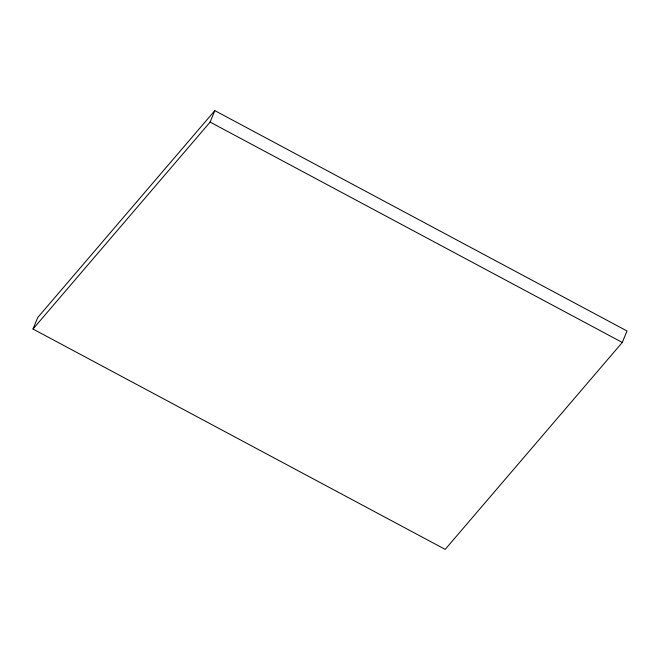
<?xml version="1.0" encoding="UTF-8"?>
<svg xmlns="http://www.w3.org/2000/svg" width="660" height="660" viewBox="0 0 660 660"><rect width="100%" height="100%" fill="white"/><g stroke="black" fill="none" stroke-linecap="round" stroke-linejoin="round"><path stroke-width="0.99" d="M33 329.026L37.711 317.551L214.813 110.616L627 330.974L622.289 342.449L445.186 549.384L33 329.026L210.111 122.092L214.813 110.616M210.111 122.092L622.289 342.449"/></g></svg>
